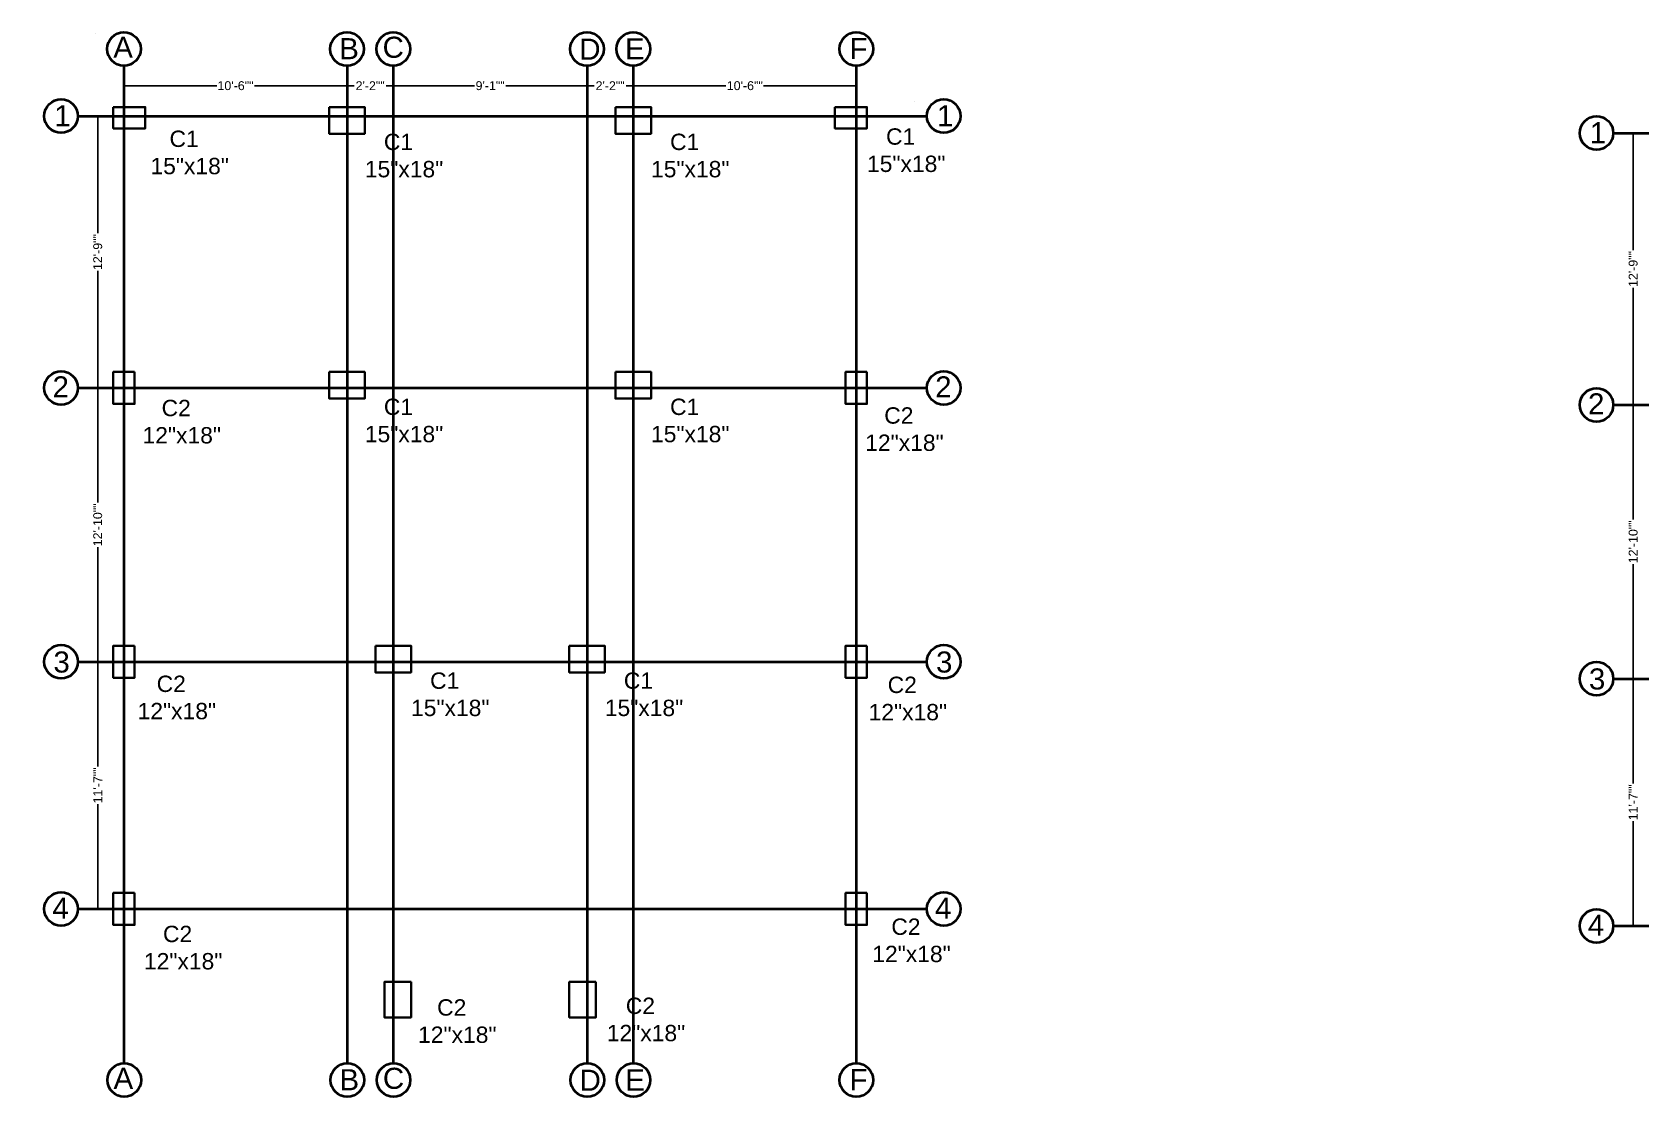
# Model space of a CAD drawing. Header units: inches. Extents: x -6918 to 21732, y -6368 to 1797.
# Drawn here: x 10404 to 11309, y -3880 to -3281 of the extents above; entities that cross this region are included whole.
import ezdxf

# ---------------------------------------------------------------- set-up
doc = ezdxf.new("R2010")
doc.units = ezdxf.units.IN
doc.header["$MEASUREMENT"] = 0
doc.layers.add('COLOUMN', color=10, linetype='Continuous', lineweight=35)
doc.layers.add('Raling', color=1, linetype='Continuous', lineweight=15)
doc.layers.add('S-DIM', color=7, linetype='Continuous')
doc.styles.add('ARIAL', font='arial.ttf')
doc.styles.get("Standard").update_dxf_attribs({"font": 'arial.ttf'})
doc.dimstyles.new('Column Shedule', dxfattribs={"dimscale": 0, "dimtxt": 5, "dimasz": 1, "dimexe": 0.5, "dimexo": 1, "dimgap": 1, "dimtad": 0, "dimdec": 0, "dimzin": 11, "dimdsep": 46, "dimlunit": 3, "dimtxsty": 'ARIAL', "dimblk": 'ARCHTICK', "dimcen": 0.09375, "dimdle": 0.5, "dimclrd": 5, "dimclre": 7, "dimclrt": 7, "dimadec": 0, "dimazin": 0, "dimtfac": 1, "dimtdec": 0, "dimtix": 1, "dimtofl": 0, "dimtmove": 2, "dimatfit": 3, "dimldrblk": 'ARCHTICK', "dimfxl": 3, "dimtolj": 1, "dimtzin": 3, "dimlwd": -1, "dimlwe": -1, "dimarcsym": 1})

# ---------------------------------------------------------------- blocks, each defined once
blk = doc.blocks.new('ADFSDF')
at = {"layer": 'COLOUMN'}
for points in [[(-22327.73, -19135.6), (-22309.73, -19135.6), (-22309.73, -19147.6), (-22327.73, -19147.6)], [(-22206.23, -19135.6), (-22186.23, -19135.6), (-22186.23, -19150.6), (-22206.23, -19150.6)], [(-22045.23, -19135.6), (-22025.23, -19135.6), (-22025.23, -19150.6), (-22045.23, -19150.6)], [(-21921.73, -19135.6), (-21903.73, -19135.6), (-21903.73, -19147.6), (-21921.73, -19147.6)], [(-22315.73, -19284.6), (-22315.73, -19302.6), (-22327.73, -19302.6), (-22327.73, -19284.6)], [(-22206.23, -19284.6), (-22186.23, -19284.6), (-22186.23, -19299.6), (-22206.23, -19299.6)], [(-22045.23, -19284.6), (-22025.23, -19284.6), (-22025.23, -19299.6), (-22045.23, -19299.6)], [(-21903.73, -19284.6), (-21903.73, -19302.6), (-21915.73, -19302.6), (-21915.73, -19284.6)], [(-22315.73, -19438.6), (-22315.73, -19456.6), (-22327.73, -19456.6), (-22327.73, -19438.6)], [(-22180.23, -19438.6), (-22160.23, -19438.6), (-22160.23, -19453.6), (-22180.23, -19453.6)], [(-22071.23, -19438.6), (-22051.23, -19438.6), (-22051.23, -19453.6), (-22071.23, -19453.6)], [(-21903.73, -19438.6), (-21903.73, -19456.6), (-21915.73, -19456.6), (-21915.73, -19438.6)], [(-22315.73, -19577.6), (-22315.73, -19595.6), (-22327.73, -19595.6), (-22327.73, -19577.6)], [(-21903.73, -19577.6), (-21903.73, -19595.6), (-21915.73, -19595.6), (-21915.73, -19577.6)], [(-22160.23, -19627.6), (-22160.23, -19647.6), (-22175.23, -19647.6), (-22175.23, -19627.6)], [(-22056.23, -19627.6), (-22056.23, -19647.6), (-22071.23, -19647.6), (-22071.23, -19627.6)]]:
    blk.add_lwpolyline(points, close=True, dxfattribs=at)
blk = doc.blocks.new('_ArchTick')
at = {"color": 0, "linetype": 'ByBlock', "const_width": 0.15}
blk.add_lwpolyline([(-0.5, -0.5), (0.5, 0.5)], dxfattribs=at)
blk = doc.blocks.new('*D182')
at = {"layer": 'Defpoints', "color": 0, "lineweight": 40, "transparency": 16777216}
for p in [(10455.64, -3311.48), (10581.14, -3311.48), (10581.14, -3311.48)]:
    blk.add_point(p, dxfattribs=at)
at = {"layer": 'S-DIM', "color": 5, "transparency": 16777216}
for p, q in [((10455.14, -3311.48), (10507.8, -3311.48)), ((10581.64, -3311.48), (10528.99, -3311.48))]:
    blk.add_line(p, q, dxfattribs=at)
at = {"layer": 'S-DIM', "color": 7, "transparency": 16777216}
for p, q in [((10455.64, -3310.48), (10455.64, -3310.98)), ((10581.14, -3310.48), (10581.14, -3310.98))]:
    blk.add_line(p, q, dxfattribs=at)
at = {"layer": 'S-DIM', "color": 5, "transparency": 16777216, "rotation": 180}
blk.add_blockref('_ArchTick', (10455.64, -3311.48), dxfattribs=at)
at = {"layer": 'S-DIM', "color": 5, "transparency": 16777216}
blk.add_blockref('_ArchTick', (10581.14, -3311.48), dxfattribs=at)
at = {"layer": 'S-DIM', "color": 7, "lineweight": 40, "transparency": 16777216, "insert": (10518.39, -3311.48), "char_height": 5, "attachment_point": 5, "style": 'ARIAL'}
blk.add_mtext('\\A1;10\'-6""', dxfattribs=at)
blk = doc.blocks.new('*D183')
at = {"layer": 'Defpoints', "color": 0, "lineweight": 40, "transparency": 16777216}
for p in [(10581.14, -3311.48), (10607.14, -3311.48), (10607.14, -3311.48)]:
    blk.add_point(p, dxfattribs=at)
at = {"layer": 'S-DIM', "color": 5, "transparency": 16777216}
for p, q in [((10580.64, -3311.48), (10585.22, -3311.48)), ((10607.64, -3311.48), (10603.07, -3311.48))]:
    blk.add_line(p, q, dxfattribs=at)
at = {"layer": 'S-DIM', "color": 7, "transparency": 16777216}
for p, q in [((10581.14, -3310.48), (10581.14, -3310.98)), ((10607.14, -3310.48), (10607.14, -3310.98))]:
    blk.add_line(p, q, dxfattribs=at)
at = {"layer": 'S-DIM', "color": 5, "transparency": 16777216, "rotation": 180}
blk.add_blockref('_ArchTick', (10581.14, -3311.48), dxfattribs=at)
at = {"layer": 'S-DIM', "color": 5, "transparency": 16777216}
blk.add_blockref('_ArchTick', (10607.14, -3311.48), dxfattribs=at)
at = {"layer": 'S-DIM', "color": 7, "lineweight": 40, "transparency": 16777216, "insert": (10594.14, -3311.48), "char_height": 5, "attachment_point": 5, "style": 'ARIAL'}
blk.add_mtext('\\A1;2\'-2""', dxfattribs=at)
blk = doc.blocks.new('*D184')
at = {"layer": 'Defpoints', "color": 0, "lineweight": 40, "transparency": 16777216}
for p in [(10607.14, -3311.48), (10716.14, -3311.48), (10716.14, -3311.48)]:
    blk.add_point(p, dxfattribs=at)
at = {"layer": 'S-DIM', "color": 5, "transparency": 16777216}
for p, q in [((10606.64, -3311.48), (10652.76, -3311.48)), ((10716.64, -3311.48), (10670.53, -3311.48))]:
    blk.add_line(p, q, dxfattribs=at)
at = {"layer": 'S-DIM', "color": 7, "transparency": 16777216}
for p, q in [((10607.14, -3310.48), (10607.14, -3310.98)), ((10716.14, -3310.48), (10716.14, -3310.98))]:
    blk.add_line(p, q, dxfattribs=at)
at = {"layer": 'S-DIM', "color": 5, "transparency": 16777216, "rotation": 180}
blk.add_blockref('_ArchTick', (10607.14, -3311.48), dxfattribs=at)
at = {"layer": 'S-DIM', "color": 5, "transparency": 16777216}
blk.add_blockref('_ArchTick', (10716.14, -3311.48), dxfattribs=at)
at = {"layer": 'S-DIM', "color": 7, "lineweight": 40, "transparency": 16777216, "insert": (10661.64, -3311.48), "char_height": 5, "attachment_point": 5, "style": 'ARIAL'}
blk.add_mtext('\\A1;9\'-1""', dxfattribs=at)
blk = doc.blocks.new('*D185')
at = {"layer": 'Defpoints', "color": 0, "lineweight": 40, "transparency": 16777216}
for p in [(10716.14, -3311.48), (10742.14, -3311.48), (10742.14, -3311.48)]:
    blk.add_point(p, dxfattribs=at)
at = {"layer": 'S-DIM', "color": 5, "transparency": 16777216}
for p, q in [((10715.64, -3311.48), (10720.22, -3311.48)), ((10742.64, -3311.48), (10738.07, -3311.48))]:
    blk.add_line(p, q, dxfattribs=at)
at = {"layer": 'S-DIM', "color": 7, "transparency": 16777216}
for p, q in [((10716.14, -3310.48), (10716.14, -3310.98)), ((10742.14, -3310.48), (10742.14, -3310.98))]:
    blk.add_line(p, q, dxfattribs=at)
at = {"layer": 'S-DIM', "color": 5, "transparency": 16777216, "rotation": 180}
blk.add_blockref('_ArchTick', (10716.14, -3311.48), dxfattribs=at)
at = {"layer": 'S-DIM', "color": 5, "transparency": 16777216}
blk.add_blockref('_ArchTick', (10742.14, -3311.48), dxfattribs=at)
at = {"layer": 'S-DIM', "color": 7, "lineweight": 40, "transparency": 16777216, "insert": (10729.14, -3311.48), "char_height": 5, "attachment_point": 5, "style": 'ARIAL'}
blk.add_mtext('\\A1;2\'-2""', dxfattribs=at)
blk = doc.blocks.new('*D186')
at = {"layer": 'Defpoints', "color": 0, "lineweight": 40, "transparency": 16777216}
for p in [(10742.14, -3311.48), (10867.64, -3311.48), (10867.64, -3311.48)]:
    blk.add_point(p, dxfattribs=at)
at = {"layer": 'S-DIM', "color": 5, "transparency": 16777216}
for p, q in [((10741.64, -3311.48), (10794.3, -3311.48)), ((10868.14, -3311.48), (10815.49, -3311.48))]:
    blk.add_line(p, q, dxfattribs=at)
at = {"layer": 'S-DIM', "color": 7, "transparency": 16777216}
for p, q in [((10742.14, -3310.48), (10742.14, -3310.98)), ((10867.64, -3310.48), (10867.64, -3310.98))]:
    blk.add_line(p, q, dxfattribs=at)
at = {"layer": 'S-DIM', "color": 5, "transparency": 16777216, "rotation": 180}
blk.add_blockref('_ArchTick', (10742.14, -3311.48), dxfattribs=at)
at = {"layer": 'S-DIM', "color": 5, "transparency": 16777216}
blk.add_blockref('_ArchTick', (10867.64, -3311.48), dxfattribs=at)
at = {"layer": 'S-DIM', "color": 7, "lineweight": 40, "transparency": 16777216, "insert": (10804.89, -3311.48), "char_height": 5, "attachment_point": 5, "style": 'ARIAL'}
blk.add_mtext('\\A1;10\'-6""', dxfattribs=at)
blk = doc.blocks.new('*D187')
at = {"layer": 'Defpoints', "color": 0, "lineweight": 40, "transparency": 16777216}
for p in [(10429.72, -3328.56), (10429.72, -3481.45), (10440.9, -3481.45)]:
    blk.add_point(p, dxfattribs=at)
at = {"layer": 'S-DIM', "color": 7, "transparency": 16777216}
for p, q in [((10430.72, -3328.56), (10441.4, -3328.56)), ((10430.72, -3481.45), (10441.4, -3481.45))]:
    blk.add_line(p, q, dxfattribs=at)
at = {"layer": 'S-DIM', "color": 5, "transparency": 16777216}
for p, q in [((10440.9, -3328.06), (10440.9, -3394.41)), ((10440.9, -3481.95), (10440.9, -3415.6))]:
    blk.add_line(p, q, dxfattribs=at)
for p, rotation in [((10440.9, -3328.56), 90), ((10440.9, -3481.45), 270)]:
    blk.add_blockref('_ArchTick', p, dxfattribs=dict(at, rotation=rotation))
at = {"layer": 'S-DIM', "color": 7, "lineweight": 40, "transparency": 16777216, "insert": (10440.9, -3405.01), "char_height": 5, "attachment_point": 5, "rotation": 90, "style": 'ARIAL'}
blk.add_mtext('\\A1;12\'-9""', dxfattribs=at)
blk = doc.blocks.new('*D188')
at = {"layer": 'Defpoints', "color": 0, "lineweight": 40, "transparency": 16777216}
for p in [(10440.9, -3481.45), (10440.9, -3635.45), (10440.9, -3635.45)]:
    blk.add_point(p, dxfattribs=at)
at = {"layer": 'S-DIM', "color": 5, "transparency": 16777216}
for p, q in [((10440.9, -3480.95), (10440.9, -3545.92)), ((10440.9, -3635.95), (10440.9, -3570.99))]:
    blk.add_line(p, q, dxfattribs=at)
at = {"layer": 'S-DIM', "color": 7, "transparency": 16777216}
for p, q in [((10441.9, -3481.45), (10441.4, -3481.45)), ((10441.9, -3635.45), (10441.4, -3635.45))]:
    blk.add_line(p, q, dxfattribs=at)
at = {"layer": 'S-DIM', "color": 5, "transparency": 16777216}
for p, rotation in [((10440.9, -3481.45), 90), ((10440.9, -3635.45), 270)]:
    blk.add_blockref('_ArchTick', p, dxfattribs=dict(at, rotation=rotation))
at = {"layer": 'S-DIM', "color": 7, "lineweight": 40, "transparency": 16777216, "insert": (10440.9, -3558.45), "char_height": 5, "attachment_point": 5, "rotation": 90, "style": 'ARIAL'}
blk.add_mtext('\\A1;12\'-10""', dxfattribs=at)
blk = doc.blocks.new('*D189')
at = {"layer": 'Defpoints', "color": 0, "lineweight": 40, "transparency": 16777216}
for p in [(10440.9, -3635.45), (10440.9, -3774.45), (10440.9, -3774.45)]:
    blk.add_point(p, dxfattribs=at)
at = {"layer": 'S-DIM', "color": 5, "transparency": 16777216}
for p, q in [((10440.9, -3634.95), (10440.9, -3694.36)), ((10440.9, -3774.95), (10440.9, -3715.55))]:
    blk.add_line(p, q, dxfattribs=at)
at = {"layer": 'S-DIM', "color": 7, "transparency": 16777216}
for p, q in [((10441.9, -3635.45), (10441.4, -3635.45)), ((10441.9, -3774.45), (10441.4, -3774.45))]:
    blk.add_line(p, q, dxfattribs=at)
at = {"layer": 'S-DIM', "color": 5, "transparency": 16777216}
for p, rotation in [((10440.9, -3635.45), 90), ((10440.9, -3774.45), 270)]:
    blk.add_blockref('_ArchTick', p, dxfattribs=dict(at, rotation=rotation))
at = {"layer": 'S-DIM', "color": 7, "lineweight": 40, "transparency": 16777216, "insert": (10440.9, -3704.95), "char_height": 5, "attachment_point": 5, "rotation": 90, "style": 'ARIAL'}
blk.add_mtext('\\A1;11\'-7""', dxfattribs=at)
blk = doc.blocks.new('*D179')
at = {"layer": 'Defpoints', "color": 0, "lineweight": 40, "transparency": 16777216}
for p in [(11293.49, -3338.1), (11293.49, -3490.99), (11304.66, -3490.99)]:
    blk.add_point(p, dxfattribs=at)
at = {"layer": 'S-DIM', "color": 7, "transparency": 16777216}
for p, q in [((11294.49, -3338.1), (11305.16, -3338.1)), ((11294.49, -3490.99), (11305.16, -3490.99))]:
    blk.add_line(p, q, dxfattribs=at)
at = {"layer": 'S-DIM', "color": 5, "transparency": 16777216}
for p, q in [((11304.66, -3337.6), (11304.66, -3403.95)), ((11304.66, -3491.49), (11304.66, -3425.14))]:
    blk.add_line(p, q, dxfattribs=at)
for p, rotation in [((11304.66, -3338.1), 90), ((11304.66, -3490.99), 270)]:
    blk.add_blockref('_ArchTick', p, dxfattribs=dict(at, rotation=rotation))
at = {"layer": 'S-DIM', "color": 7, "lineweight": 40, "transparency": 16777216, "insert": (11304.66, -3414.54), "char_height": 5, "attachment_point": 5, "rotation": 90, "style": 'ARIAL'}
blk.add_mtext('\\A1;12\'-9""', dxfattribs=at)
blk = doc.blocks.new('*D180')
at = {"layer": 'Defpoints', "color": 0, "lineweight": 40, "transparency": 16777216}
for p in [(11304.66, -3490.99), (11304.66, -3644.99), (11304.66, -3644.99)]:
    blk.add_point(p, dxfattribs=at)
at = {"layer": 'S-DIM', "color": 5, "transparency": 16777216}
for p, q in [((11304.66, -3490.49), (11304.66, -3555.46)), ((11304.66, -3645.49), (11304.66, -3580.53))]:
    blk.add_line(p, q, dxfattribs=at)
at = {"layer": 'S-DIM', "color": 7, "transparency": 16777216}
for p, q in [((11305.66, -3490.99), (11305.16, -3490.99)), ((11305.66, -3644.99), (11305.16, -3644.99))]:
    blk.add_line(p, q, dxfattribs=at)
at = {"layer": 'S-DIM', "color": 5, "transparency": 16777216}
for p, rotation in [((11304.66, -3490.99), 90), ((11304.66, -3644.99), 270)]:
    blk.add_blockref('_ArchTick', p, dxfattribs=dict(at, rotation=rotation))
at = {"layer": 'S-DIM', "color": 7, "lineweight": 40, "transparency": 16777216, "insert": (11304.66, -3567.99), "char_height": 5, "attachment_point": 5, "rotation": 90, "style": 'ARIAL'}
blk.add_mtext('\\A1;12\'-10""', dxfattribs=at)
blk = doc.blocks.new('*D181')
at = {"layer": 'Defpoints', "color": 0, "lineweight": 40, "transparency": 16777216}
for p in [(11304.66, -3644.99), (11304.66, -3783.99), (11304.66, -3783.99)]:
    blk.add_point(p, dxfattribs=at)
at = {"layer": 'S-DIM', "color": 5, "transparency": 16777216}
for p, q in [((11304.66, -3644.49), (11304.66, -3703.9)), ((11304.66, -3784.49), (11304.66, -3725.08))]:
    blk.add_line(p, q, dxfattribs=at)
at = {"layer": 'S-DIM', "color": 7, "transparency": 16777216}
for p, q in [((11305.66, -3644.99), (11305.16, -3644.99)), ((11305.66, -3783.99), (11305.16, -3783.99))]:
    blk.add_line(p, q, dxfattribs=at)
at = {"layer": 'S-DIM', "color": 5, "transparency": 16777216}
for p, rotation in [((11304.66, -3644.99), 90), ((11304.66, -3783.99), 270)]:
    blk.add_blockref('_ArchTick', p, dxfattribs=dict(at, rotation=rotation))
at = {"layer": 'S-DIM', "color": 7, "lineweight": 40, "transparency": 16777216, "insert": (11304.66, -3714.49), "char_height": 5, "attachment_point": 5, "rotation": 90, "style": 'ARIAL'}
blk.add_mtext('\\A1;11\'-7""', dxfattribs=at)

msp = doc.modelspace()

# ---------------------------------------------------------------- linework, layer by layer
at = {"layer": 'Raling', "color": 18, "lineweight": 40, "true_color": 0x000000}
for p, q in [((10455.64, -3300.25), (10455.64, -3861.23)), ((10581.14, -3300.25), (10581.14, -3861.23)), ((10607.14, -3300.25), (10607.14, -3861.23)), ((10716.14, -3300.25), (10716.14, -3861.23)), ((10742.14, -3300.25), (10742.14, -3861.23)), ((10867.64, -3300.25), (10867.64, -3861.23)), ((10429.72, -3328.56), (10907.35, -3328.56)), ((11293.49, -3338.1), (11771.12, -3338.1)), ((10429.72, -3481.45), (10907.35, -3481.45)), ((11293.49, -3490.99), (11771.12, -3490.99)), ((10429.72, -3635.45), (10907.35, -3635.45)), ((11293.49, -3644.99), (11771.12, -3644.99)), ((10429.72, -3774.45), (10907.35, -3774.45)), ((11293.49, -3783.99), (11771.12, -3783.99))]:
    msp.add_line(p, q, dxfattribs=at)
for centre in [(10455.64, -3290.81), (10581.14, -3290.81), (10607.14, -3290.81), (10716.14, -3290.81), (10742.14, -3290.81), (10867.64, -3290.81), (10420.28, -3328.56), (10916.8, -3328.56), (11284.05, -3338.1), (10420.28, -3481.45), (10420.28, -3481.45), (10916.8, -3481.45), (11284.05, -3490.99), (11284.05, -3490.99), (10420.28, -3635.45), (10420.28, -3635.45), (10916.8, -3635.45), (11284.05, -3644.99), (11284.05, -3644.99), (10420.28, -3774.45), (10420.28, -3774.45), (10916.8, -3774.45), (11284.05, -3783.99), (11284.05, -3783.99), (10455.8, -3870.67), (10581.3, -3870.67), (10607.3, -3870.67), (10716.3, -3870.67), (10742.3, -3870.67), (10867.64, -3870.67)]:
    msp.add_circle(centre, 9.44, dxfattribs=at)

# ---------------------------------------------------------------- block references
at = {"layer": 'COLOUMN'}
msp.add_blockref('ADFSDF', (32777.37, 15812.14), dxfattribs=at)

# ---------------------------------------------------------------- texts
at = {"layer": 'Raling', "color": 18, "lineweight": 40, "true_color": 0x000000, "attachment_point": 1}
for s, width, gutter_width, insert, char_height in [('A', 40.0209, 1, (10439.38, -3282.24), 0.2), ('A', 448.5329, 23.71, (10449.64, -3283.92), 11.86), ('A', 40.0209, 1, (10564.88, -3282.24), 0.2), ('B', 448.5329, 23.71, (10576.73, -3284.71), 11.86), ('C', 448.5329, 23.71, (10601.14, -3283.92), 11.86), ('E', 448.5329, 23.71, (10737.53, -3284.86), 11.86), ('A', 40.0209, 1, (10851.38, -3282.24), 0.2), ('F', 448.5329, 23.71, (10863.83, -3284.67), 11.86), ('D', 448.5329, 23.71, (10711.8, -3285), 11.86), ('A', 40.0209, 1, (11303.14, -3291.78), 0.2), ('A', 40.0209, 1, (10404.01, -3319.99), 0.2), ('A', 40.0209, 1, (10900.53, -3319.99), 0.2), ('1', 448.5329, 23.71, (10416.46, -3322.42), 11.86), ('1', 448.5329, 23.71, (10912.98, -3322.42), 11.86), ('A', 40.0209, 1, (11267.78, -3329.53), 0.2), ('   C1^J15"x18"', 348.0977, 18.4, (10470.55, -3336.71), 9.2015), ('   C1^J15"x18"', 348.0977, 18.4, (10591.14, -3338.45), 9.2015), ('   C1^J15"x18"', 348.0977, 18.4, (10752.14, -3338.45), 9.2015), ('   C1^J15"x18"', 348.0977, 18.4, (10873.64, -3335.45), 9.2015), ('1', 448.5329, 23.71, (11280.23, -3331.96), 11.86), ('A', 40.0209, 1, (10404.01, -3472.88), 0.2), ('A', 40.0209, 1, (10404.01, -3472.88), 0.2), ('2', 448.5329, 23.71, (10415.49, -3474.92), 11.86), ('2', 448.5329, 23.71, (10415.49, -3474.92), 11.86), ('2', 448.5329, 23.71, (10912.01, -3474.92), 11.86), ('A', 40.0209, 1, (11267.78, -3482.42), 0.2), ('A', 40.0209, 1, (11267.78, -3482.42), 0.2), ('   C2^J12"x18"', 348.0977, 18.4, (10466.1, -3488.13), 9.2015), ('   C1^J15"x18"', 348.0977, 18.4, (10591.14, -3487.45), 9.2015), ('   C1^J15"x18"', 348.0977, 18.4, (10752.14, -3487.45), 9.2015), ('   C2^J12"x18"', 348.0977, 18.4, (10872.63, -3492.33), 9.2015), ('2', 448.5329, 23.71, (11279.26, -3484.46), 11.86), ('2', 448.5329, 23.71, (11279.26, -3484.46), 11.86), ('A', 40.0209, 1, (10404.01, -3626.88), 0.2), ('A', 40.0209, 1, (10404.01, -3626.88), 0.2), ('3', 448.5329, 23.71, (10415.98, -3629.65), 11.86), ('3', 448.5329, 23.71, (10415.98, -3629.65), 11.86), ('3', 448.5329, 23.71, (10912.49, -3629.65), 11.86), ('A', 40.0209, 1, (11267.78, -3636.42), 0.2), ('A', 40.0209, 1, (11267.78, -3636.42), 0.2), ('   C2^J12"x18"', 348.0977, 18.4, (10463.33, -3643.23), 9.2015), ('   C1^J15"x18"', 348.0977, 18.4, (10617.14, -3641.45), 9.2015), ('   C1^J15"x18"', 348.0977, 18.4, (10726.14, -3641.45), 9.2015), ('   C2^J12"x18"', 348.0977, 18.4, (10874.56, -3643.82), 9.2015), ('3', 448.5329, 23.71, (11279.75, -3639.19), 11.86), ('3', 448.5329, 23.71, (11279.75, -3639.19), 11.86), ('A', 40.0209, 1, (10404.01, -3765.88), 0.2), ('A', 40.0209, 1, (10404.01, -3765.88), 0.2), ('4', 448.5329, 23.71, (10415.37, -3768.04), 11.86), ('4', 448.5329, 23.71, (10415.37, -3768.04), 11.86), ('4', 448.5329, 23.71, (10911.89, -3768.04), 11.86), ('   C2^J12"x18"', 348.0977, 18.4, (10876.62, -3779.83), 9.2015), ('A', 40.0209, 1, (11267.78, -3775.42), 0.2), ('A', 40.0209, 1, (11267.78, -3775.42), 0.2), ('4', 448.5329, 23.71, (11279.14, -3777.58), 11.86), ('4', 448.5329, 23.71, (11279.14, -3777.58), 11.86), ('   C2^J12"x18"', 348.0977, 18.4, (10466.89, -3783.92), 9.2015), ('   C2^J12"x18"', 348.0977, 18.4, (10621.1, -3825.25), 9.2015), ('   C2^J12"x18"', 348.0977, 18.4, (10727.25, -3824.32), 9.2015), ('A', 448.5329, 23.71, (10449.8, -3863.78), 11.86), ('A', 40.0209, 1, (10565.03, -3862.1), 0.2), ('C', 448.5329, 23.71, (10601.3, -3863.78), 11.86), ('A', 40.0209, 1, (10851.38, -3862.1), 0.2), ('B', 448.5329, 23.71, (10576.88, -3864.57), 11.86), ('D', 448.5329, 23.71, (10711.96, -3864.86), 11.86), ('E', 448.5329, 23.71, (10737.68, -3864.72), 11.86), ('F', 448.5329, 23.71, (10863.83, -3864.53), 11.86), ('A', 40.0209, 1, (10565.75, -3874.41), 0.2)]:
    msp.add_mtext_dynamic_manual_height_columns(s, width=width, gutter_width=gutter_width, heights=[0], dxfattribs=dict(at, insert=insert, char_height=char_height))

# ---------------------------------------------------------------- dimensions: what is measured, and where the dimension line sits
at = {"layer": 'S-DIM', "color": 18, "lineweight": 40, "true_color": 0x000000}
for base, p1, p2, picture, middle in [((10581.14477245, -3311.4795819), (10455.64477245, -3311.4795819), (10581.14477245, -3311.4795819), '*D182', (10518.39477245, -3311.4795819)), ((10607.14, -3311.48), (10581.14, -3311.48), (10607.14, -3311.48), '*D183', (10594.14, -3311.48)), ((10716.14, -3311.48), (10607.14, -3311.48), (10716.14, -3311.48), '*D184', (10661.64, -3311.48)), ((10742.14, -3311.48), (10716.14, -3311.48), (10742.14, -3311.48), '*D185', (10729.14, -3311.48)), ((10867.64477245, -3311.4795819), (10742.14477245, -3311.4795819), (10867.64477245, -3311.4795819), '*D186', (10804.89477245, -3311.4795819))]:
    dim = msp.add_linear_dim(base=base, p1=p1, p2=p2, dimstyle='Column Shedule', override={"dimscale": 1, "dimpost": '"'}, dxfattribs=at)
    dim.commit()
    dim.dimension.update_dxf_attribs({"geometry": picture, "text_midpoint": middle})
for base, p1, p2, picture, middle in [((10440.9, -3481.45), (10429.72, -3328.56), (10429.72, -3481.45), '*D187', (10440.9, -3405.01)), ((11304.66, -3490.99), (11293.49, -3338.1), (11293.49, -3490.99), '*D179', (11304.66, -3414.54)), ((10440.9, -3635.45), (10440.9, -3481.45), (10440.9, -3635.45), '*D188', (10440.9, -3558.45)), ((11304.66, -3644.99), (11304.66, -3490.99), (11304.66, -3644.99), '*D180', (11304.66, -3567.99)), ((10440.9, -3774.45), (10440.9, -3635.45), (10440.9, -3774.45), '*D189', (10440.9, -3704.95)), ((11304.66, -3783.99), (11304.66, -3644.99), (11304.66, -3783.99), '*D181', (11304.66, -3714.49))]:
    dim = msp.add_linear_dim(base=base, p1=p1, p2=p2, angle=90, dimstyle='Column Shedule', override={"dimscale": 1, "dimpost": '"'}, dxfattribs=at)
    dim.commit()
    dim.dimension.update_dxf_attribs({"geometry": picture, "text_midpoint": middle})

doc.saveas('drawing.dxf')
